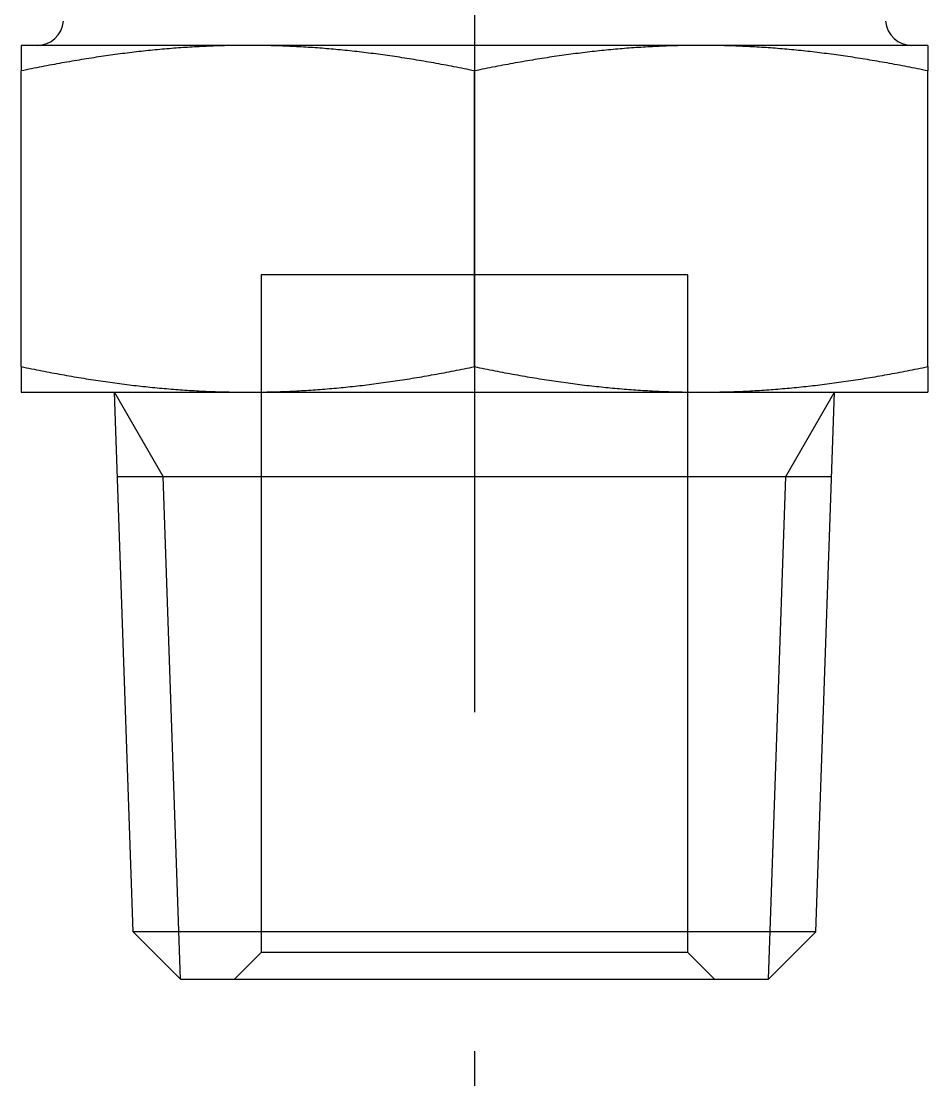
# Model space of a CAD drawing. Extents: x -10.3 to 68.7, y -18.9 to 36.8.
# Drawn here: x 49 to 66, y -2 to 17.95 of the extents above; entities that cross this region are included whole.
import ezdxf

# ---------------------------------------------------------------- set-up
doc = ezdxf.new("R2010")
doc.units = 0
doc.linetypes.add('CENTER', pattern=[50.8, 31.75, -6.35, 6.35, -6.35])
doc.linetypes.add('DASHED', pattern=[19.05, 12.7, -6.35])
doc.layers.get('0').update_dxf_attribs({"linetype": 'CONTINUOUS'})
doc.layers.add('CENTER', color=1, linetype='CENTER')

msp = doc.modelspace()

# ---------------------------------------------------------------- linework, layer by layer
at = {"color": 7, "linetype": 'CONTINUOUS'}
for p, q in [((65.99983, 17.5), (48.99983, 17.5)), ((48.99983, 17.5), (48.99983, 17.0214)), ((65.99983, 17.5), (65.99983, 17.0214)), ((48.99983, 11.4786), (48.99983, 17.0214)), ((57.49983, 11.4786), (57.49983, 17.0214)), ((65.99983, 11.4786), (65.99983, 17.0214)), ((48.99983, 11.4786), (48.99983, 11)), ((65.99983, 11.4786), (65.99983, 11)), ((48.99983, 11), (65.99983, 11)), ((51.10023, 0.88697), (50.74708, 11)), ((63.89943, 0.88697), (64.25259, 11)), ((50.80219, 9.42191), (64.19748, 9.42191)), ((63.89943, 0.88697), (51.10023, 0.88697)), ((51.98721, 0), (51.10023, 0.88697)), ((63.01246, 0), (63.89943, 0.88697)), ((51.98721, 0), (63.01246, 0))]:
    msp.add_line(p, q, dxfattribs=at)
at = {"color": 3, "linetype": 'DASHED'}
for p, q in [((61.49983, 13.2), (53.49983, 13.2)), ((53.49983, 13.2), (53.49983, 0.5)), ((61.49983, 0.5), (61.49983, 13.2)), ((53.49983, 0.5), (52.99983, 0)), ((61.49983, 0.5), (53.49983, 0.5)), ((61.99983, 0), (61.49983, 0.5))]:
    msp.add_line(p, q, dxfattribs=at)
at = {"color": 3, "linetype": 'CONTINUOUS'}
for p, q in [((51.65819, 9.42191), (50.74708, 11)), ((63.34148, 9.42191), (64.25259, 11)), ((51.98721, 0), (51.65819, 9.42191)), ((63.01246, 0), (63.34148, 9.42191))]:
    msp.add_line(p, q, dxfattribs=at)
at = {"color": 7}
for points in [[(53.2498, 17.5, 0), (53.206, 17.4999, 0), (53.1621, 17.4998, 0), (53.1184, 17.4995, 0), (53.0746, 17.4991, 0), (53.031, 17.4986, 0), (52.9873, 17.498, 0), (52.9437, 17.4973, 0), (52.9002, 17.4965, 0), (52.8566, 17.4956, 0), (52.8131, 17.4946, 0), (52.7696, 17.4934, 0), (52.7262, 17.4922, 0), (52.6828, 17.4908, 0), (52.6394, 17.4894, 0), (52.596, 17.4878, 0), (52.5526, 17.4862, 0), (52.5093, 17.4844, 0), (52.466, 17.4825, 0), (52.4226, 17.4805, 0), (52.3793, 17.4784, 0), (52.336, 17.4763, 0), (52.2927, 17.474, 0), (52.2494, 17.4716, 0), (52.2061, 17.4691, 0), (52.1628, 17.4665, 0), (52.1195, 17.4637, 0), (52.0762, 17.4609, 0), (52.0329, 17.458, 0), (51.9896, 17.455, 0), (51.9462, 17.4519, 0), (51.9029, 17.4486, 0), (51.8595, 17.4453, 0), (51.8161, 17.4419, 0), (51.7727, 17.4383, 0), (51.7293, 17.4347, 0), (51.6858, 17.4309, 0), (51.6423, 17.4271, 0), (51.5988, 17.4231, 0), (51.5552, 17.4191, 0), (51.5117, 17.4149, 0), (51.468, 17.4107, 0), (51.4244, 17.4063, 0), (51.3807, 17.4018, 0), (51.3369, 17.3973, 0), (51.2932, 17.3926, 0), (51.2493, 17.3878, 0), (51.2055, 17.3829, 0), (51.1615, 17.3779, 0), (51.1175, 17.3728, 0), (51.0735, 17.3676, 0), (51.0294, 17.3623, 0), (50.9853, 17.3569, 0), (50.941, 17.3514, 0), (50.8968, 17.3458, 0), (50.8524, 17.3401, 0), (50.808, 17.3342, 0), (50.7635, 17.3283, 0), (50.719, 17.3223, 0), (50.6744, 17.3161, 0), (50.6297, 17.3099, 0), (50.5849, 17.3035, 0), (50.54, 17.297, 0), (50.4951, 17.2905, 0), (50.45, 17.2838, 0), (50.4049, 17.277, 0), (50.3597, 17.2701, 0), (50.3144, 17.2631, 0), (50.269, 17.256, 0), (50.2236, 17.2488, 0), (50.178, 17.2414, 0), (50.1323, 17.234, 0), (50.0865, 17.2264, 0), (50.0406, 17.2188, 0), (49.9946, 17.211, 0), (49.9485, 17.2031, 0), (49.9023, 17.1951, 0), (49.856, 17.187, 0), (49.8095, 17.1788, 0), (49.7629, 17.1705, 0), (49.7163, 17.162, 0), (49.6695, 17.1535, 0), (49.6225, 17.1448, 0), (49.5755, 17.136, 0), (49.5283, 17.1271, 0), (49.4809, 17.1181, 0), (49.4335, 17.1089, 0), (49.3859, 17.0997, 0), (49.3381, 17.0903, 0), (49.2903, 17.0808, 0), (49.2422, 17.0712, 0), (49.1941, 17.0615, 0), (49.1457, 17.0517, 0), (49.0973, 17.0417, 0), (49.0486, 17.0316, 0), (48.9998, 17.0214, 0)], [(57.4998, 17.0214, 0), (57.451, 17.0316, 0), (57.4024, 17.0417, 0), (57.3539, 17.0517, 0), (57.3056, 17.0615, 0), (57.2574, 17.0712, 0), (57.2094, 17.0808, 0), (57.1615, 17.0903, 0), (57.1138, 17.0997, 0), (57.0662, 17.1089, 0), (57.0187, 17.1181, 0), (56.9714, 17.1271, 0), (56.9242, 17.136, 0), (56.8772, 17.1448, 0), (56.8302, 17.1535, 0), (56.7834, 17.162, 0), (56.7367, 17.1705, 0), (56.6902, 17.1788, 0), (56.6437, 17.187, 0), (56.5974, 17.1951, 0), (56.5512, 17.2031, 0), (56.505, 17.211, 0), (56.4591, 17.2188, 0), (56.4132, 17.2264, 0), (56.3674, 17.234, 0), (56.3217, 17.2414, 0), (56.2761, 17.2488, 0), (56.2306, 17.256, 0), (56.1852, 17.2631, 0), (56.1399, 17.2701, 0), (56.0947, 17.277, 0), (56.0496, 17.2838, 0), (56.0046, 17.2905, 0), (55.9597, 17.297, 0), (55.9148, 17.3035, 0), (55.87, 17.3099, 0), (55.8253, 17.3161, 0), (55.7807, 17.3223, 0), (55.7361, 17.3283, 0), (55.6917, 17.3342, 0), (55.6472, 17.3401, 0), (55.6029, 17.3458, 0), (55.5586, 17.3514, 0), (55.5144, 17.3569, 0), (55.4703, 17.3623, 0), (55.4262, 17.3676, 0), (55.3821, 17.3728, 0), (55.3381, 17.3779, 0), (55.2942, 17.3829, 0), (55.2503, 17.3878, 0), (55.2065, 17.3926, 0), (55.1627, 17.3973, 0), (55.119, 17.4018, 0), (55.0753, 17.4063, 0), (55.0316, 17.4107, 0), (54.988, 17.4149, 0), (54.9444, 17.4191, 0), (54.9009, 17.4231, 0), (54.8574, 17.4271, 0), (54.8139, 17.4309, 0), (54.7704, 17.4347, 0), (54.727, 17.4383, 0), (54.6836, 17.4419, 0), (54.6402, 17.4453, 0), (54.5968, 17.4486, 0), (54.5534, 17.4519, 0), (54.5101, 17.455, 0), (54.4668, 17.458, 0), (54.4234, 17.4609, 0), (54.3801, 17.4637, 0), (54.3368, 17.4665, 0), (54.2935, 17.4691, 0), (54.2502, 17.4716, 0), (54.2069, 17.474, 0), (54.1636, 17.4763, 0), (54.1203, 17.4784, 0), (54.077, 17.4805, 0), (54.0337, 17.4825, 0), (53.9904, 17.4844, 0), (53.947, 17.4862, 0), (53.9037, 17.4878, 0), (53.8603, 17.4894, 0), (53.8169, 17.4908, 0), (53.7735, 17.4922, 0), (53.73, 17.4934, 0), (53.6865, 17.4946, 0), (53.643, 17.4956, 0), (53.5995, 17.4965, 0), (53.5559, 17.4973, 0), (53.5123, 17.498, 0), (53.4687, 17.4986, 0), (53.425, 17.4991, 0), (53.3813, 17.4995, 0), (53.3375, 17.4998, 0), (53.2937, 17.4999, 0), (53.2498, 17.5, 0)], [(61.7498, 17.5, 0), (61.706, 17.4999, 0), (61.6621, 17.4998, 0), (61.6184, 17.4995, 0), (61.5746, 17.4991, 0), (61.531, 17.4986, 0), (61.4873, 17.498, 0), (61.4437, 17.4973, 0), (61.4002, 17.4965, 0), (61.3566, 17.4956, 0), (61.3131, 17.4946, 0), (61.2696, 17.4934, 0), (61.2262, 17.4922, 0), (61.1828, 17.4908, 0), (61.1394, 17.4894, 0), (61.096, 17.4878, 0), (61.0526, 17.4862, 0), (61.0093, 17.4844, 0), (60.966, 17.4825, 0), (60.9226, 17.4805, 0), (60.8793, 17.4784, 0), (60.836, 17.4763, 0), (60.7927, 17.474, 0), (60.7494, 17.4716, 0), (60.7061, 17.4691, 0), (60.6628, 17.4665, 0), (60.6195, 17.4637, 0), (60.5762, 17.4609, 0), (60.5329, 17.458, 0), (60.4896, 17.455, 0), (60.4462, 17.4519, 0), (60.4029, 17.4486, 0), (60.3595, 17.4453, 0), (60.3161, 17.4419, 0), (60.2727, 17.4383, 0), (60.2293, 17.4347, 0), (60.1858, 17.4309, 0), (60.1423, 17.4271, 0), (60.0988, 17.4231, 0), (60.0552, 17.4191, 0), (60.0117, 17.4149, 0), (59.968, 17.4107, 0), (59.9244, 17.4063, 0), (59.8807, 17.4018, 0), (59.8369, 17.3973, 0), (59.7932, 17.3926, 0), (59.7493, 17.3878, 0), (59.7055, 17.3829, 0), (59.6615, 17.3779, 0), (59.6175, 17.3728, 0), (59.5735, 17.3676, 0), (59.5294, 17.3623, 0), (59.4853, 17.3569, 0), (59.441, 17.3514, 0), (59.3968, 17.3458, 0), (59.3524, 17.3401, 0), (59.308, 17.3342, 0), (59.2635, 17.3283, 0), (59.219, 17.3223, 0), (59.1744, 17.3161, 0), (59.1297, 17.3099, 0), (59.0849, 17.3035, 0), (59.04, 17.297, 0), (58.9951, 17.2905, 0), (58.95, 17.2838, 0), (58.9049, 17.277, 0), (58.8597, 17.2701, 0), (58.8144, 17.2631, 0), (58.769, 17.256, 0), (58.7236, 17.2488, 0), (58.678, 17.2414, 0), (58.6323, 17.234, 0), (58.5865, 17.2264, 0), (58.5406, 17.2188, 0), (58.4946, 17.211, 0), (58.4485, 17.2031, 0), (58.4023, 17.1951, 0), (58.356, 17.187, 0), (58.3095, 17.1788, 0), (58.2629, 17.1705, 0), (58.2163, 17.162, 0), (58.1695, 17.1535, 0), (58.1225, 17.1448, 0), (58.0755, 17.136, 0), (58.0283, 17.1271, 0), (57.9809, 17.1181, 0), (57.9335, 17.1089, 0), (57.8859, 17.0997, 0), (57.8381, 17.0903, 0), (57.7903, 17.0808, 0), (57.7422, 17.0712, 0), (57.6941, 17.0615, 0), (57.6457, 17.0517, 0), (57.5973, 17.0417, 0), (57.5486, 17.0316, 0), (57.4998, 17.0214, 0)], [(65.9998, 17.0214, 0), (65.951, 17.0316, 0), (65.9024, 17.0417, 0), (65.8539, 17.0517, 0), (65.8056, 17.0615, 0), (65.7574, 17.0712, 0), (65.7094, 17.0808, 0), (65.6615, 17.0903, 0), (65.6138, 17.0997, 0), (65.5662, 17.1089, 0), (65.5187, 17.1181, 0), (65.4714, 17.1271, 0), (65.4242, 17.136, 0), (65.3772, 17.1448, 0), (65.3302, 17.1535, 0), (65.2834, 17.162, 0), (65.2367, 17.1705, 0), (65.1902, 17.1788, 0), (65.1437, 17.187, 0), (65.0974, 17.1951, 0), (65.0512, 17.2031, 0), (65.005, 17.211, 0), (64.9591, 17.2188, 0), (64.9132, 17.2264, 0), (64.8674, 17.234, 0), (64.8217, 17.2414, 0), (64.7761, 17.2488, 0), (64.7306, 17.256, 0), (64.6852, 17.2631, 0), (64.6399, 17.2701, 0), (64.5947, 17.277, 0), (64.5496, 17.2838, 0), (64.5046, 17.2905, 0), (64.4597, 17.297, 0), (64.4148, 17.3035, 0), (64.37, 17.3099, 0), (64.3253, 17.3161, 0), (64.2807, 17.3223, 0), (64.2361, 17.3283, 0), (64.1917, 17.3342, 0), (64.1472, 17.3401, 0), (64.1029, 17.3458, 0), (64.0586, 17.3514, 0), (64.0144, 17.3569, 0), (63.9703, 17.3623, 0), (63.9262, 17.3676, 0), (63.8821, 17.3728, 0), (63.8381, 17.3779, 0), (63.7942, 17.3829, 0), (63.7503, 17.3878, 0), (63.7065, 17.3926, 0), (63.6627, 17.3973, 0), (63.619, 17.4018, 0), (63.5753, 17.4063, 0), (63.5316, 17.4107, 0), (63.488, 17.4149, 0), (63.4444, 17.4191, 0), (63.4009, 17.4231, 0), (63.3574, 17.4271, 0), (63.3139, 17.4309, 0), (63.2704, 17.4347, 0), (63.227, 17.4383, 0), (63.1836, 17.4419, 0), (63.1402, 17.4453, 0), (63.0968, 17.4486, 0), (63.0534, 17.4519, 0), (63.0101, 17.455, 0), (62.9668, 17.458, 0), (62.9234, 17.4609, 0), (62.8801, 17.4637, 0), (62.8368, 17.4665, 0), (62.7935, 17.4691, 0), (62.7502, 17.4716, 0), (62.7069, 17.474, 0), (62.6636, 17.4763, 0), (62.6203, 17.4784, 0), (62.577, 17.4805, 0), (62.5337, 17.4825, 0), (62.4904, 17.4844, 0), (62.447, 17.4862, 0), (62.4037, 17.4878, 0), (62.3603, 17.4894, 0), (62.3169, 17.4908, 0), (62.2735, 17.4922, 0), (62.23, 17.4934, 0), (62.1865, 17.4946, 0), (62.143, 17.4956, 0), (62.0995, 17.4965, 0), (62.0559, 17.4973, 0), (62.0123, 17.498, 0), (61.9687, 17.4986, 0), (61.925, 17.4991, 0), (61.8813, 17.4995, 0), (61.8375, 17.4998, 0), (61.7937, 17.4999, 0), (61.7498, 17.5, 0)], [(48.9998, 11.4786, 0), (49.0482, 11.4685, 0), (49.0965, 11.4585, 0), (49.1446, 11.4486, 0), (49.1926, 11.4388, 0), (49.2404, 11.4291, 0), (49.2881, 11.4196, 0), (49.3357, 11.4102, 0), (49.3831, 11.4009, 0), (49.4304, 11.3917, 0), (49.4775, 11.3826, 0), (49.5246, 11.3736, 0), (49.5715, 11.3647, 0), (49.6183, 11.356, 0), (49.665, 11.3474, 0), (49.7115, 11.3388, 0), (49.758, 11.3304, 0), (49.8043, 11.3221, 0), (49.8505, 11.3139, 0), (49.8967, 11.3059, 0), (49.9427, 11.2979, 0), (49.9886, 11.29, 0), (50.0344, 11.2823, 0), (50.0801, 11.2746, 0), (50.1257, 11.2671, 0), (50.1712, 11.2597, 0), (50.2167, 11.2523, 0), (50.262, 11.2451, 0), (50.3073, 11.238, 0), (50.3524, 11.231, 0), (50.3975, 11.2241, 0), (50.4425, 11.2173, 0), (50.4874, 11.2107, 0), (50.5323, 11.2041, 0), (50.577, 11.1976, 0), (50.6217, 11.1913, 0), (50.6663, 11.185, 0), (50.7109, 11.1788, 0), (50.7554, 11.1728, 0), (50.7998, 11.1669, 0), (50.8442, 11.161, 0), (50.8885, 11.1553, 0), (50.9327, 11.1496, 0), (50.9769, 11.1441, 0), (51.021, 11.1387, 0), (51.0651, 11.1334, 0), (51.1092, 11.1282, 0), (51.1531, 11.123, 0), (51.1971, 11.118, 0), (51.241, 11.1131, 0), (51.2848, 11.1083, 0), (51.3286, 11.1036, 0), (51.3724, 11.099, 0), (51.4162, 11.0945, 0), (51.4599, 11.0901, 0), (51.5036, 11.0859, 0), (51.5472, 11.0817, 0), (51.5908, 11.0776, 0), (51.6344, 11.0736, 0), (51.678, 11.0697, 0), (51.7215, 11.066, 0), (51.7651, 11.0623, 0), (51.8086, 11.0587, 0), (51.8521, 11.0553, 0), (51.8956, 11.0519, 0), (51.9391, 11.0487, 0), (51.9826, 11.0455, 0), (52.026, 11.0425, 0), (52.0695, 11.0395, 0), (52.113, 11.0367, 0), (52.1564, 11.0339, 0), (52.1999, 11.0313, 0), (52.2434, 11.0288, 0), (52.2868, 11.0264, 0), (52.3303, 11.024, 0), (52.3738, 11.0218, 0), (52.4173, 11.0197, 0), (52.4609, 11.0177, 0), (52.5044, 11.0158, 0), (52.548, 11.014, 0), (52.5916, 11.0123, 0), (52.6352, 11.0108, 0), (52.6789, 11.0093, 0), (52.7225, 11.0079, 0), (52.7662, 11.0067, 0), (52.81, 11.0055, 0), (52.8538, 11.0045, 0), (52.8976, 11.0035, 0), (52.9414, 11.0027, 0), (52.9854, 11.002, 0), (53.0293, 11.0014, 0), (53.0733, 11.0009, 0), (53.1174, 11.0005, 0), (53.1615, 11.0002, 0), (53.2056, 11.0001, 0), (53.2498, 11, 0)], [(53.2498, 11, 0), (53.2941, 11.0001, 0), (53.3382, 11.0002, 0), (53.3823, 11.0005, 0), (53.4264, 11.0009, 0), (53.4704, 11.0014, 0), (53.5143, 11.002, 0), (53.5582, 11.0027, 0), (53.6021, 11.0035, 0), (53.6459, 11.0045, 0), (53.6897, 11.0055, 0), (53.7334, 11.0067, 0), (53.7771, 11.0079, 0), (53.8208, 11.0093, 0), (53.8645, 11.0108, 0), (53.9081, 11.0123, 0), (53.9517, 11.014, 0), (53.9952, 11.0158, 0), (54.0388, 11.0177, 0), (54.0823, 11.0197, 0), (54.1258, 11.0218, 0), (54.1693, 11.024, 0), (54.2128, 11.0264, 0), (54.2563, 11.0288, 0), (54.2998, 11.0313, 0), (54.3432, 11.0339, 0), (54.3867, 11.0367, 0), (54.4302, 11.0395, 0), (54.4736, 11.0425, 0), (54.5171, 11.0455, 0), (54.5606, 11.0487, 0), (54.6041, 11.0519, 0), (54.6476, 11.0553, 0), (54.6911, 11.0587, 0), (54.7346, 11.0623, 0), (54.7781, 11.066, 0), (54.8217, 11.0697, 0), (54.8652, 11.0736, 0), (54.9088, 11.0776, 0), (54.9525, 11.0817, 0), (54.9961, 11.0859, 0), (55.0398, 11.0901, 0), (55.0835, 11.0945, 0), (55.1272, 11.099, 0), (55.171, 11.1036, 0), (55.2148, 11.1083, 0), (55.2587, 11.1131, 0), (55.3026, 11.118, 0), (55.3465, 11.123, 0), (55.3905, 11.1282, 0), (55.4345, 11.1334, 0), (55.4786, 11.1387, 0), (55.5228, 11.1441, 0), (55.5669, 11.1496, 0), (55.6112, 11.1553, 0), (55.6555, 11.161, 0), (55.6998, 11.1669, 0), (55.7443, 11.1728, 0), (55.7888, 11.1788, 0), (55.8333, 11.185, 0), (55.8779, 11.1913, 0), (55.9226, 11.1976, 0), (55.9674, 11.2041, 0), (56.0122, 11.2107, 0), (56.0572, 11.2173, 0), (56.1022, 11.2241, 0), (56.1472, 11.231, 0), (56.1924, 11.238, 0), (56.2377, 11.2451, 0), (56.283, 11.2523, 0), (56.3284, 11.2597, 0), (56.3739, 11.2671, 0), (56.4196, 11.2746, 0), (56.4653, 11.2823, 0), (56.5111, 11.29, 0), (56.557, 11.2979, 0), (56.603, 11.3059, 0), (56.6491, 11.3139, 0), (56.6953, 11.3221, 0), (56.7417, 11.3304, 0), (56.7881, 11.3388, 0), (56.8347, 11.3474, 0), (56.8814, 11.356, 0), (56.9282, 11.3647, 0), (56.9751, 11.3736, 0), (57.0221, 11.3826, 0), (57.0693, 11.3917, 0), (57.1166, 11.4009, 0), (57.164, 11.4102, 0), (57.2116, 11.4196, 0), (57.2593, 11.4291, 0), (57.3071, 11.4388, 0), (57.3551, 11.4486, 0), (57.4032, 11.4585, 0), (57.4514, 11.4685, 0), (57.4998, 11.4786, 0)], [(57.4998, 11.4786, 0), (57.5482, 11.4685, 0), (57.5965, 11.4585, 0), (57.6446, 11.4486, 0), (57.6926, 11.4388, 0), (57.7404, 11.4291, 0), (57.7881, 11.4196, 0), (57.8357, 11.4102, 0), (57.8831, 11.4009, 0), (57.9304, 11.3917, 0), (57.9775, 11.3826, 0), (58.0246, 11.3736, 0), (58.0715, 11.3647, 0), (58.1183, 11.356, 0), (58.165, 11.3474, 0), (58.2115, 11.3388, 0), (58.258, 11.3304, 0), (58.3043, 11.3221, 0), (58.3505, 11.3139, 0), (58.3967, 11.3059, 0), (58.4427, 11.2979, 0), (58.4886, 11.29, 0), (58.5344, 11.2823, 0), (58.5801, 11.2746, 0), (58.6257, 11.2671, 0), (58.6712, 11.2597, 0), (58.7167, 11.2523, 0), (58.762, 11.2451, 0), (58.8073, 11.238, 0), (58.8524, 11.231, 0), (58.8975, 11.2241, 0), (58.9425, 11.2173, 0), (58.9874, 11.2107, 0), (59.0323, 11.2041, 0), (59.077, 11.1976, 0), (59.1217, 11.1913, 0), (59.1663, 11.185, 0), (59.2109, 11.1788, 0), (59.2554, 11.1728, 0), (59.2998, 11.1669, 0), (59.3442, 11.161, 0), (59.3885, 11.1553, 0), (59.4327, 11.1496, 0), (59.4769, 11.1441, 0), (59.521, 11.1387, 0), (59.5651, 11.1334, 0), (59.6092, 11.1282, 0), (59.6531, 11.123, 0), (59.6971, 11.118, 0), (59.741, 11.1131, 0), (59.7848, 11.1083, 0), (59.8286, 11.1036, 0), (59.8724, 11.099, 0), (59.9162, 11.0945, 0), (59.9599, 11.0901, 0), (60.0036, 11.0859, 0), (60.0472, 11.0817, 0), (60.0908, 11.0776, 0), (60.1344, 11.0736, 0), (60.178, 11.0697, 0), (60.2215, 11.066, 0), (60.2651, 11.0623, 0), (60.3086, 11.0587, 0), (60.3521, 11.0553, 0), (60.3956, 11.0519, 0), (60.4391, 11.0487, 0), (60.4826, 11.0455, 0), (60.526, 11.0425, 0), (60.5695, 11.0395, 0), (60.613, 11.0367, 0), (60.6564, 11.0339, 0), (60.6999, 11.0313, 0), (60.7434, 11.0288, 0), (60.7868, 11.0264, 0), (60.8303, 11.024, 0), (60.8738, 11.0218, 0), (60.9173, 11.0197, 0), (60.9609, 11.0177, 0), (61.0044, 11.0158, 0), (61.048, 11.014, 0), (61.0916, 11.0123, 0), (61.1352, 11.0108, 0), (61.1789, 11.0093, 0), (61.2225, 11.0079, 0), (61.2662, 11.0067, 0), (61.31, 11.0055, 0), (61.3538, 11.0045, 0), (61.3976, 11.0035, 0), (61.4414, 11.0027, 0), (61.4854, 11.002, 0), (61.5293, 11.0014, 0), (61.5733, 11.0009, 0), (61.6174, 11.0005, 0), (61.6615, 11.0002, 0), (61.7056, 11.0001, 0), (61.7498, 11, 0)], [(61.7498, 11, 0), (61.7941, 11.0001, 0), (61.8382, 11.0002, 0), (61.8823, 11.0005, 0), (61.9264, 11.0009, 0), (61.9704, 11.0014, 0), (62.0143, 11.002, 0), (62.0582, 11.0027, 0), (62.1021, 11.0035, 0), (62.1459, 11.0045, 0), (62.1897, 11.0055, 0), (62.2334, 11.0067, 0), (62.2771, 11.0079, 0), (62.3208, 11.0093, 0), (62.3645, 11.0108, 0), (62.4081, 11.0123, 0), (62.4517, 11.014, 0), (62.4952, 11.0158, 0), (62.5388, 11.0177, 0), (62.5823, 11.0197, 0), (62.6258, 11.0218, 0), (62.6693, 11.024, 0), (62.7128, 11.0264, 0), (62.7563, 11.0288, 0), (62.7998, 11.0313, 0), (62.8432, 11.0339, 0), (62.8867, 11.0367, 0), (62.9302, 11.0395, 0), (62.9736, 11.0425, 0), (63.0171, 11.0455, 0), (63.0606, 11.0487, 0), (63.1041, 11.0519, 0), (63.1476, 11.0553, 0), (63.1911, 11.0587, 0), (63.2346, 11.0623, 0), (63.2781, 11.066, 0), (63.3217, 11.0697, 0), (63.3652, 11.0736, 0), (63.4088, 11.0776, 0), (63.4525, 11.0817, 0), (63.4961, 11.0859, 0), (63.5398, 11.0901, 0), (63.5835, 11.0945, 0), (63.6272, 11.099, 0), (63.671, 11.1036, 0), (63.7148, 11.1083, 0), (63.7587, 11.1131, 0), (63.8026, 11.118, 0), (63.8465, 11.123, 0), (63.8905, 11.1282, 0), (63.9345, 11.1334, 0), (63.9786, 11.1387, 0), (64.0228, 11.1441, 0), (64.0669, 11.1496, 0), (64.1112, 11.1553, 0), (64.1555, 11.161, 0), (64.1998, 11.1669, 0), (64.2443, 11.1728, 0), (64.2888, 11.1788, 0), (64.3333, 11.185, 0), (64.3779, 11.1913, 0), (64.4226, 11.1976, 0), (64.4674, 11.2041, 0), (64.5122, 11.2107, 0), (64.5572, 11.2173, 0), (64.6022, 11.2241, 0), (64.6472, 11.231, 0), (64.6924, 11.238, 0), (64.7377, 11.2451, 0), (64.783, 11.2523, 0), (64.8284, 11.2597, 0), (64.8739, 11.2671, 0), (64.9196, 11.2746, 0), (64.9653, 11.2823, 0), (65.0111, 11.29, 0), (65.057, 11.2979, 0), (65.103, 11.3059, 0), (65.1491, 11.3139, 0), (65.1953, 11.3221, 0), (65.2417, 11.3304, 0), (65.2881, 11.3388, 0), (65.3347, 11.3474, 0), (65.3814, 11.356, 0), (65.4282, 11.3647, 0), (65.4751, 11.3736, 0), (65.5221, 11.3826, 0), (65.5693, 11.3917, 0), (65.6166, 11.4009, 0), (65.664, 11.4102, 0), (65.7116, 11.4196, 0), (65.7593, 11.4291, 0), (65.8071, 11.4388, 0), (65.8551, 11.4486, 0), (65.9032, 11.4585, 0), (65.9514, 11.4685, 0), (65.9998, 11.4786, 0)]]:
    msp.add_polyline3d(points, dxfattribs=at)
at = {"color": 7, "linetype": 'CONTINUOUS'}
for centre, start, end in [((49.2956, 18), 270, 354.507675), ((65.70406, 18), 185.492325, 270)]:
    msp.add_arc(centre, 0.5, start, end, dxfattribs=at)
at = {"layer": 'CENTER', "color": 1, "linetype": 'CENTER'}
msp.add_line((57.49983, 36.75), (57.49983, -2), dxfattribs=at)

doc.saveas('drawing.dxf')
